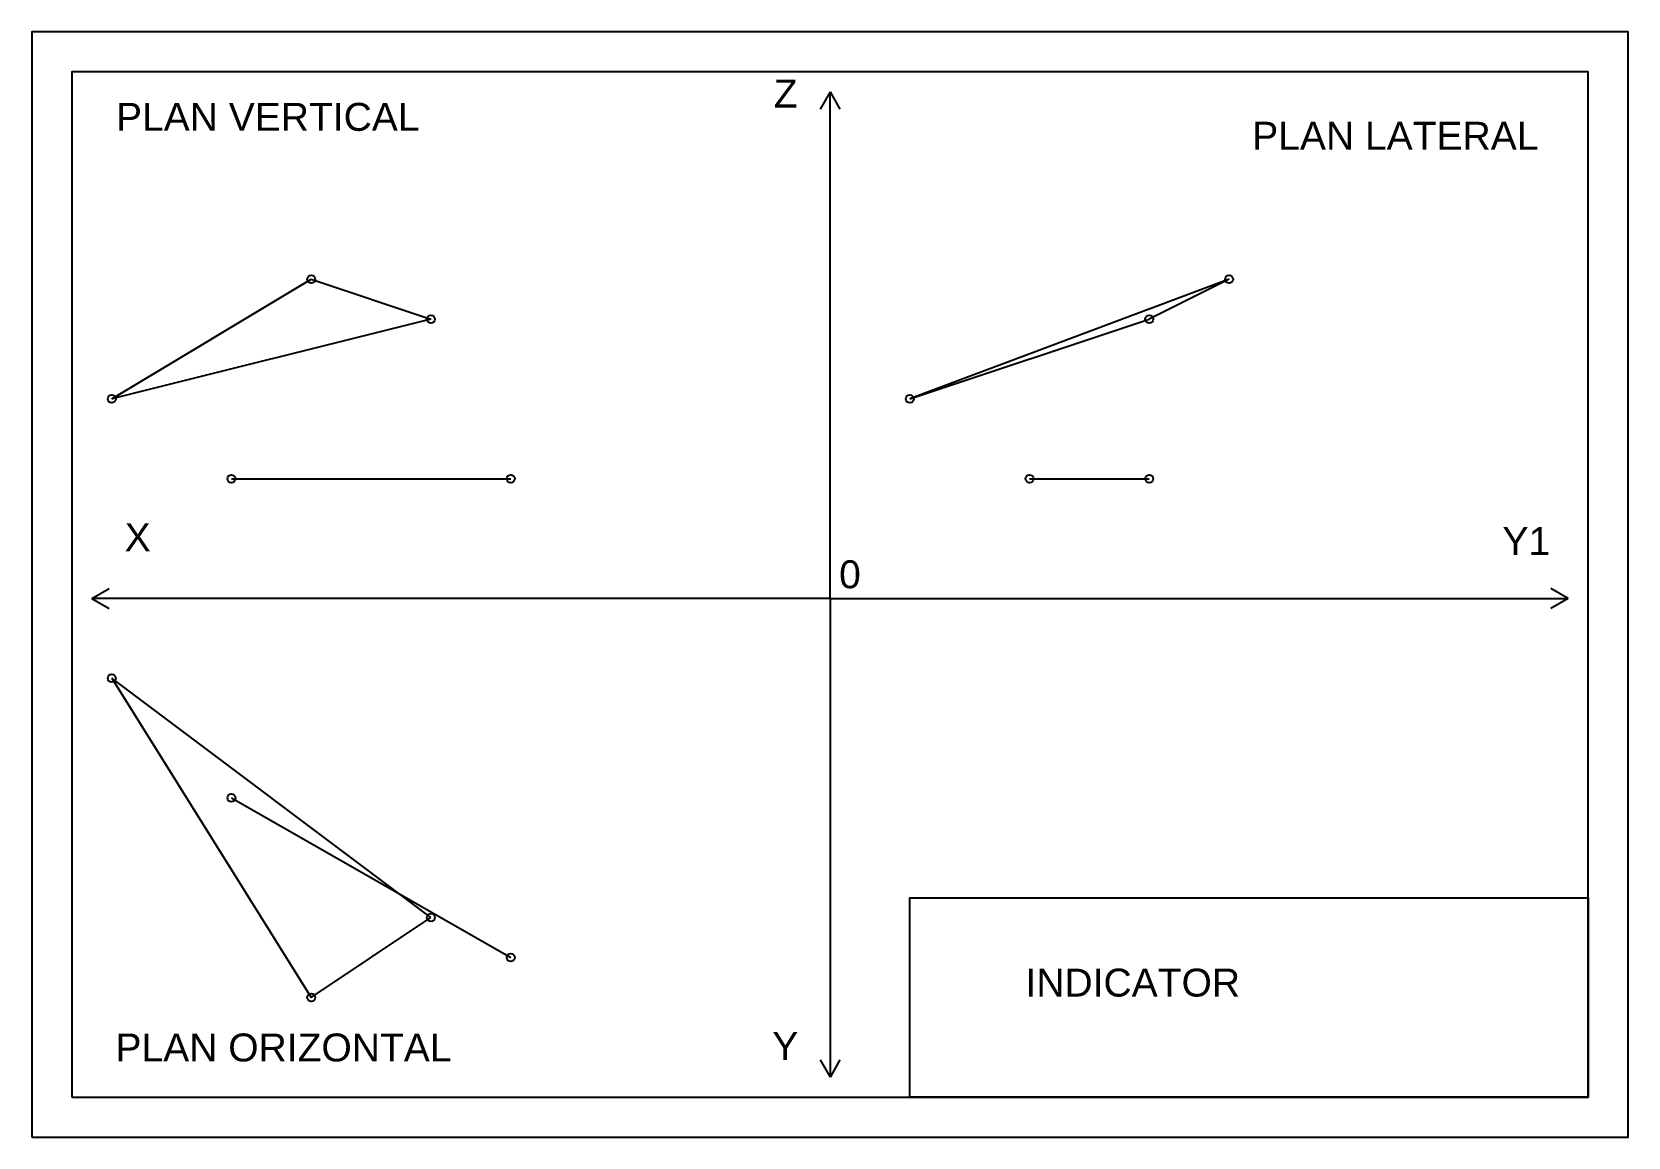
# Model space of a CAD drawing. Header units: millimetres. Extents: x 10 to 410, y 10 to 287.
import ezdxf

# ---------------------------------------------------------------- set-up
doc = ezdxf.new("R2010")
doc.units = ezdxf.units.MM
for name, color, linetype in [('LINIE DREAPTA', 30, 'Continuous'), ('LINII TRIUNGHIURI', 4, 'Continuous'), ('PUNCTUL B', 6, 'Continuous'), ('PUNCTUL C', 5, 'Continuous'), ('PUNCTUL D', 1, 'Continuous'), ('PUNCTUL E', 2, 'Continuous'), ('PUNCTUL F', 3, 'Continuous')]:
    doc.layers.add(name, color=color, linetype=linetype)
doc.styles.get("Standard").update_dxf_attribs({"font": 'arial.ttf'})

msp = doc.modelspace()

# ---------------------------------------------------------------- linework, layer by layer
for p, q in [((210, 272), (207.5, 267.67)), ((210, 145), (210, 272)), ((210, 272), (212.5, 267.67)), ((25, 145), (29.33, 147.5)), ((210, 145), (25, 145)), ((25, 145), (29.33, 142.5)), ((210, 145), (395, 145)), ((210, 145), (210, 25)), ((395, 145), (390.67, 147.5)), ((395, 145), (390.67, 142.5)), ((207.5, 29.33), (210, 25)), ((212.5, 29.33), (210, 25))]:
    msp.add_line(p, q)
for points in [[(10, 10), (410, 10), (410, 287), (10, 287)], [(20, 20), (400, 20), (400, 277), (20, 277)], [(400, 20), (230, 20), (230, 70), (400, 70)]]:
    msp.add_lwpolyline(points, close=True)
at = {"layer": 'LINIE DREAPTA'}
for p, q in [((60, 175), (130, 175)), ((260, 175), (290, 175)), ((60, 95), (130, 55))]:
    msp.add_line(p, q, dxfattribs=at)
at = {"layer": 'LINII TRIUNGHIURI'}
for p, q in [((30, 195), (80, 225)), ((80, 225), (110, 215)), ((310, 225), (230, 195)), ((310, 225), (290, 215)), ((110, 215), (30, 195)), ((230, 195), (290, 215)), ((30, 125), (80, 45)), ((110, 65), (30, 125)), ((80, 45), (110, 65))]:
    msp.add_line(p, q, dxfattribs=at)
at = {"layer": 'PUNCTUL B'}
for centre in [(60, 175), (260, 175), (60, 95)]:
    msp.add_circle(centre, 1, dxfattribs=at)
at = {"layer": 'PUNCTUL C'}
for centre in [(130, 175), (290, 175), (130, 55)]:
    msp.add_circle(centre, 1, dxfattribs=at)
at = {"layer": 'PUNCTUL D'}
for centre in [(110, 215), (290, 215), (110, 65)]:
    msp.add_circle(centre, 1, dxfattribs=at)
at = {"layer": 'PUNCTUL E'}
for centre in [(80, 225), (310, 225), (80, 45)]:
    msp.add_circle(centre, 1, dxfattribs=at)
at = {"layer": 'PUNCTUL F'}
for centre in [(30, 195), (230, 195), (30, 125)]:
    msp.add_circle(centre, 1, dxfattribs=at)

# ---------------------------------------------------------------- texts
for s, p in [('Z', (195.9, 268.04)), ('PLAN VERTICAL', (31.07, 262.21)), ('PLAN LATERAL', (315.81, 257.48)), ('X', (33.24, 156.85)), ('Y1', (378.52, 155.88)), ('INDICATOR', (258.99, 45.22)), ('PLAN ORIZONTAL', (30.94, 28.96)), ('Y', (195.54, 29.33))]:
    msp.add_text(s, height=7).set_placement(p)
msp.add_text('0', height=7, rotation=180).set_placement((217.72, 154.57))

doc.saveas('drawing.dxf')
